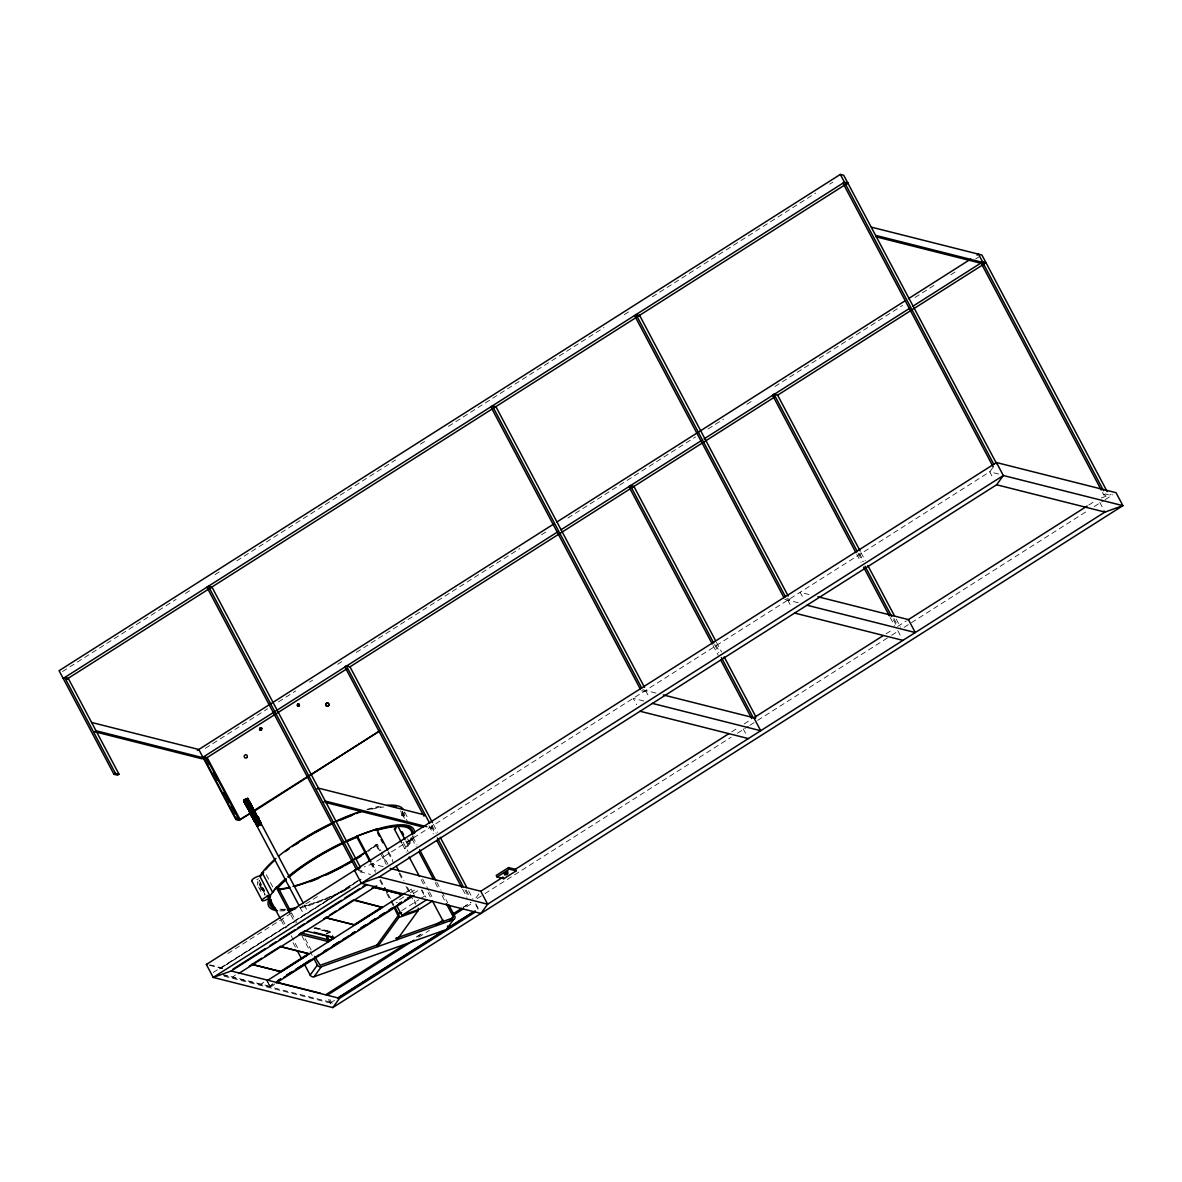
<?xml version="1.0" encoding="UTF-8"?>
<svg xmlns="http://www.w3.org/2000/svg" width="1182" height="1182" viewBox="0 0 1182 1182"><rect width="100%" height="100%" fill="white"/><g stroke="black" fill="none" stroke-linecap="round" stroke-linejoin="round"><path stroke-width="0.75" stroke-dasharray="5 3.75" d="M269.791 986.261L223.235 974.648M265.137 894.626L257.912 881.004L258.341 878.684M413.582 838.348L412.06 838.895L404.85 848.853L406.372 848.307L413.582 838.348L417.01 844.834M475.991 897.877L478.873 893.902M992.644 467.85L989.762 471.81L372.493 863.939L364.322 866.864M316.052 927.87L314.914 928.83M62.483 671.553L176.088 599.377M185.426 593.453L191.647 589.493M214.991 574.659L221.211 570.714M236.784 560.829L395.512 459.99M420.408 444.166L426.643 440.221M448.421 426.377L604.046 327.517M624.273 314.663L630.508 310.703M652.287 296.874L815.698 193.065M829.705 184.17L832.808 182.191M205.358 748.324L267.605 708.772M278.494 701.857L295.618 690.982M309.625 682.088L312.728 680.108M337.624 664.299L343.859 660.339M356.299 652.434L519.711 548.625M541.489 534.781L547.724 530.836M567.951 517.982L695.563 436.912M708.003 429.007L723.576 419.122M746.921 404.288L753.141 400.329M774.934 386.499L902.531 305.429M914.986 297.524L935.213 284.67M950.786 274.785L957.006 270.826M975.682 258.961L978.785 256.982M227.875 953.49L294.259 911.322M317.411 896.606L301.971 906.417A79.076 21.128 -27.9 0 0 349.99 887.15M360.82 871.961L362.313 871.016L358.693 870.1M646.259 690.643L644.766 691.573L641.161 690.672M788.468 600.293L789.96 599.348L786.34 598.432M430.736 828.996L432.213 828.05L428.652 827.164M213.188 972.505L358.309 880.324M360.865 879.201L219.763 968.841L361.086 879.26M235.351 974.958L232.529 977.44L235.632 975.475M326.247 933.44L330.074 931.416L332.807 935.848M326.528 933.957L330.251 932.288L314.264 928.254M263.778 982.124L260.956 984.606L264.059 982.641M406.46 892.085L411.336 889.189L406.682 892.144M399.664 899.561L404.288 896.621M410.464 892.691L415.104 889.751M413.493 893.459L419.684 889.514M274.726 983.926C271.461 988.034 266.807 986.97 272.761 983.941M270.013 986.231L272.983 984M269.703 986.364L272.85 984.399M401.85 910.539L418.871 899.724M420.423 898.734L425.062 895.793L421.989 889.987M1103.796 494.874L1105.288 493.943L1108.893 494.844L1107.416 495.79L1103.796 494.874L1102.082 491.638M731.747 731.835L737.982 727.876M744.217 723.916L750.777 719.735M886.072 633.803L892.307 629.843M897.626 626.445L906.328 620.919M1088.711 505.069L1094.946 501.109M416.389 937.09L421.043 934.12M463.048 907.451L470.82 902.501M416.98 936.794L421.605 933.854M463.27 907.377L470.997 902.487M477.188 898.542L483.423 894.582M484.989 893.592L731.17 737.199M737.405 733.239L748.309 726.309M749.876 725.32L756.111 721.36M757.662 720.37L890.105 636.241M891.671 635.251L897.906 631.291M904.127 627.332L1088.001 510.521M1094.222 506.561L1103.574 500.621M1105.14 499.631L1112.927 494.682M418.65 937.208L429.45 930.352M466.506 906.816L472.682 902.885M332.26 1003.37L331.403 1002.321L334.491 1000.371M1101.329 497.962L1111.139 494.46M405.825 841.215L407.435 844.244L408.455 843.874A80.287 21.453 -27.9 0 0 412.636 835.748M367.617 850.671A79.076 21.128 -27.9 0 0 375.817 844.761L377.546 844.628L380.767 850.685M396.221 902.324L397.315 902.605M998.642 474.056L989.762 471.81L993.19 478.296M809.02 594.516L800.14 592.271L803.568 598.757M784.863 599.377L798.441 602.805M642.639 689.727L656.232 693.154M643.88 701L633.227 698.311L636.655 704.782M383.145 866.628L372.493 863.939L375.92 870.425M359.86 871.71L370.572 874.414M315.86 927.84L330.074 931.416M314.767 927.929L330.753 931.963M313.924 927.973L329.911 932.007M209.894 964.837L222.29 967.955M209.347 965.251L223.457 968.812M223.501 975.165L332.334 1002.617M224.107 976.214L332.763 1003.621M1099.777 502.365L1104.919 512.072M860.969 552.585L865.268 560.696M896.207 619.117L900.507 627.228M859.491 553.516L863.791 561.642M893.858 618.437L897.301 624.923M858.221 553.294L862.52 561.406M893.459 619.826L896.03 624.702M897.803 630.671L901.231 637.142M856.743 554.24L861.043 562.351M890.253 617.521L894.552 625.633M787.788 600.116L791.231 606.588M716.41 642.24L721.567 651.976M715.79 644.811L719.232 651.297M714.519 644.574L718.819 652.7M713.042 645.52L718.198 655.256M743.242 728.866L746.669 735.337M645.579 690.465L649.007 696.937M475.799 903.757L479.227 910.229M433.321 824.253L437.621 832.364M468.56 890.785L472.859 898.896M475.755 904.806L478.06 909.15A3.044 0.827 57.6 0 1 478.607 910.421M431.844 825.184L436.143 833.295M466.21 890.105L469.653 896.591M431.43 826.587L434.873 833.074M464.954 889.869L468.382 896.37M429.022 825.76L433.395 834.019M462.605 889.189L466.905 897.301M404.761 812.27L408.765 819.85M402.353 811.62L407.155 820.707M404.48 818.254L400.476 810.689A79.076 21.128 -27.9 0 1 401.141 816.54M436.719 882.067L441.004 890.149M441.861 891.775L447.86 903.107M412.06 838.895L416.345 846.992M435.198 882.614L438.625 889.086M442.053 895.557L445.481 902.029M407.568 838.792L409.977 843.327A82.119 21.941 -27.9 0 0 414.261 835.009M406.844 840.845L408.455 843.874M403.165 842.264L408.085 851.557M422.654 879.068L428.652 890.401M429.509 892.026L432.937 898.497M402.441 844.317L406.564 852.089M421.132 879.615L423.703 884.476M427.987 892.573L431.415 899.044M421.442 890.046L424.87 896.532M411.114 889.13L414.084 894.36M388.568 851.69L392.852 859.772M399.708 872.73L403.993 880.826M407.421 887.298L409.991 892.159M414.276 900.241L415.99 903.491M388.006 852.473L393.148 862.18M399.147 873.513L402.574 879.984M406.002 886.47L409.43 892.942M410.287 894.552L415.429 904.274M381.564 852.192L387.977 864.308M379.718 850.759L376.511 844.702A80.287 21.453 -27.9 0 1 368.178 850.715M382.924 856.817L386.942 864.382M375.817 844.761L379.836 852.325M380.634 853.832L386.248 864.441M371.813 863.436L375.241 869.908M380.382 879.63L383.81 886.101M388.095 894.198L390.666 899.059M391.523 900.669L394.094 905.53M370.38 862.609L375.521 872.316M379.806 880.413L383.234 886.884M386.662 893.37L390.104 899.842M390.961 901.452L393.532 906.313M304.217 904.895L308.487 912.947M299.933 907.2L304.202 915.252M291.466 912.74L296.608 922.448M305.178 938.641L311.176 949.973M290.802 914.898L295.086 922.994M301.942 935.952L312.225 955.366M266.349 874.798L272.761 886.914M329.867 999.425L331.403 1002.321M328.507 999.484L331.078 1004.345M282.542 919.463L286.827 927.56M291.112 935.642L297.982 948.599M281.02 920.01L285.305 928.092M293.018 942.66L296.446 949.146M259.154 880.191L264.768 890.8M262.079 887.15L266.083 894.73M260.203 886.219L265.019 895.306M258.607 887.076L261 891.627M267.147 980.779L269.88 985.965M266.91 980.735L269.659 985.906M350.123 887.46A80.287 21.453 -27.9 0 1 299.74 907.466M286.044 909.785A80.287 21.453 -27.9 0 1 278.952 909.756M345.528 890.356A82.119 21.941 -27.9 0 1 300.361 907.968M284.788 910.746A82.119 21.941 -27.9 0 1 279.188 910.834M402.175 811.354A80.287 21.453 -27.9 0 1 402.22 816.053M262.36 888.243A80.287 21.453 -27.9 0 1 259.538 880.265M367.75 809.773A80.287 21.453 -27.9 0 1 381.402 806.759M404.126 811.975A82.119 21.941 -27.9 0 1 402.959 817.87M377.546 844.628A82.119 21.941 -27.9 0 1 367.528 851.794M264.207 890.519A82.119 21.941 -27.9 0 1 257.912 881.004M366.922 809.389A82.119 21.941 -27.9 0 1 379.023 806.419M257.868 879.024A4.861 1.3 -27.9 0 1 256.775 879.659M411.114 837.669A79.076 21.128 -27.9 0 1 407.435 844.244M284.98 909.268A79.076 21.128 -27.9 0 1 279.898 909.121M261.281 885.643A79.076 21.128 -27.9 0 1 260.35 883.013M371.813 809.153A79.076 21.128 -27.9 0 1 383.81 806.996M425.904 897.123A3.044 0.827 57.6 0 1 425.062 895.793"/><path stroke-width="1.5" d="M303.36 903.284L261.577 824.371L259.641 824.785L246.417 799.815L248.353 799.948L248.176 798.988L246.61 799.076L248.176 798.988M249.993 803.051L245.102 803.657L245.324 802.105L248.338 799.505L243.965 800.244L247.91 798.471L244.393 801.677L243.728 800.908L245.413 801.16M244.822 802.992C245.206 799.933 249.52 799.608 248.072 798.988M259.301 824.164C262.537 824.977 261.769 823.795 258.193 825.509C253.642 825.376 262.98 822.214 259.331 820.736C251.131 821.047 260.72 831.345 258.134 823.145C255.09 816.186 245.147 801.396 247.673 800.539M248.501 800.849C244.866 793.58 251.988 805.09 249.432 805.503M248.737 802.002C245.398 796.949 255.105 806.213 249.299 807.602C245.014 813.216 258.474 808.089 251.796 809.833M248.767 802.608C249.432 800.805 249.446 801.278 246.137 802.711C243.477 806.331 250.85 799.52 249.358 803.169C244.024 804.44 247.851 811.399 252.017 807.853C255.534 809.227 247.156 811.31 251.352 815.24C250.673 820.544 258.341 812.064 255.194 816.393M249.284 803.036C249.83 800.244 242.901 805.873 247.407 806.39M249.683 803.272C249.875 803.76 250.052 802.933 249.047 803.125M250.008 803.258L246.388 805.858L247.599 807.469M250.451 809.803L252.889 808.015L251.205 807.587L252.061 806.316L250.658 805.784L251.057 804.617L247.777 806.198L250.687 803.716L248.604 803.952M249.904 803.612L250.687 803.878L249.609 805.696M252.46 808.518C251.278 805.828 250.495 802.696 249.875 804.691M248.708 810.453C255.489 804.484 250.185 806.863 250.318 805.134M253.702 816.836C251.072 815.89 250.569 812.847 249.638 810.261C245.93 808.429 255.12 807.853 251.219 806.08M250.806 808.104L252.032 806.39L249.978 806.538M252.726 808.325C252.061 806.316 247.895 814.073 249.136 810.025M251.515 810.645L253.436 809.049L252.726 807.794M251.618 809.655L253.022 808.961L252.372 808.281M249.712 810.394C256.612 804.011 250.348 813.792 250.259 811.428C249.092 811.812 247.082 804.853 247.88 808.902M253.48 815.698L255.342 814.132L251.929 816.393L252.726 817.841L254.751 817.693L250.451 809.995L252.076 809.064L253.982 810.084L252.992 808.857M255.327 818.993L253.879 820.086L257.513 816.599L254.529 817.708L258.341 824.696L257.587 826.514L251.131 814.9L253.273 812.758L255.209 812.906L253.199 809.833M250.318 813.497C257.44 814.531 252.593 808.104 253.672 811.325M257.115 817.323C256.849 814.088 250.082 818.89 254.455 820.426C254.396 820.692 256.036 824.844 259.154 819.717C257.188 817.826 252.254 808.651 255.046 811.945M253.82 813.792C256.73 812.788 253.702 809.788 252.239 809.522M254.529 813.497C251.057 814.767 249.963 815.314 254.795 818.904M251.899 814.546C250.244 818.55 256.79 816.496 256.243 814.915C252.608 813.157 257.469 811.62 254.307 814.561M256.568 816.289C257.026 812.492 251.205 819.88 252.992 816.038C251.072 818.18 258.976 813.408 254.839 812.935M253.953 816.407C250.348 821.667 261.517 817.619 256.42 815.92M254.603 820.751L255.194 822.495L256.893 820.796L259.73 820.81L255.903 814.841M256.154 821.8C252.697 820.057 261.68 818.136 256.139 815.979M257.38 820.53C263.158 811.413 249.875 825.701 256.154 820.559M257.011 818.387C260.616 819.436 254.027 816.939 254.425 821.121M256.553 818.978C260.262 819.2 257.765 821.091 257.587 818.121M259.479 821.579L259.434 820.234L258.267 820.16M259.375 824.282C252.342 827.533 262.847 816.984 259.981 823.233M260.528 824.268C263.468 820.958 251.603 822.332 258.37 825.642M257.809 826.292C254.854 826.558 262.67 820.53 260.468 825.066M258.489 818.668C258.267 821.121 260.055 820.766 260.779 824.031C261.872 825.908 260.661 824.046 260.705 823.337M261.059 824.548L261.222 825.066M257.528 826.248L260.956 823.337M244.039 801.647C246.787 800.539 241.438 801.426 246.27 798.751M246.61 799.076L247.614 798.411M246.861 799.224L248.294 799.889M247.718 800.849L249.446 802.017L248.811 801.544M248.235 803.095C250.924 800.894 244.526 801.189 245.383 804.026M248.796 803.213L250.141 802.829L249.018 802.667M252.061 806.464L250.968 805.149L246.787 806.818L250.082 803.464M250.451 806.331L251.249 806.035M250.702 806.479L251.485 807.173L250.953 805.843M251.781 807.395L252.106 807.764M252.638 810.468L253.155 808.532L252.194 807.203M252.889 810.63L253.687 811.029L250.806 812.462M253.642 819.776L254.366 818.254L253.539 817.072M251.515 814.93C250.894 814.191 258.104 811.931 254.618 815.122M251.869 816.215L254.544 813.733L256.716 815.27M253.879 820.086L254.78 817.959L253.096 818.742M255.445 815.787C254.012 813.6 257.321 813.053 254.366 814.826M256.435 816.201C254.854 817.087 259.641 817.575 256.627 817.043M255.785 823.071L255.179 820.175L256.775 819.229M256.908 817.56L256.671 816.659M256.76 818.239L256.494 817.427L254.839 818.284M257.587 818.712L257.927 820.441M259.434 822.199C258.016 820.278 253.908 827.799 259.094 823.765C260.794 822.229 259.612 821.357 258.755 823.115M259.508 823.115L260.838 823.041L259.479 823.056M260.69 824.312L261.178 824.371M259.73 728.718L260.01 729.885M245.206 800.775C243.507 802.741 247.053 802.386 244.955 799.416M245.029 801.396L244.009 801.573M247.747 798.943C242.96 799.372 244.039 804.41 246.905 800.569M245.339 803.317C249.107 804.75 241.822 802.09 245.309 801.16M247.171 801.086C242.886 802.135 247.201 806.08 245.679 803.376M247.939 800.14L247.378 798.825M248.397 801.499C248.102 798.5 250.421 804.839 249.712 802.105M249.225 803.066L248.737 802.548M252.002 816.659L252.785 815.284L251.175 815.107L248.855 810.527L250.392 809.67L246.004 801.381M249.875 811.044L248.885 810.586M250.584 813.866L250.244 812.093L252.933 810.689M253.436 809.049L249.875 811.827L249.121 811.044M253.613 811.354L252.032 807.631L252.845 807.956M254.027 818.55C252.431 817.767 255.519 816.703 253.642 816.703M253.524 817.456L252.726 817.841M254.706 814.191L254.751 813.039M254.884 821.918C256.775 821.387 251.249 818.845 255.8 817.545M254.972 819.422L253.421 818.476M259.434 820.234C255.46 816.437 254.721 824.371 253.805 818.831M255.371 815.284L256.996 815.787L255.386 815.654M258.326 818.313L257.248 818.062L258.459 818.609M258.415 821.047C254.352 821.904 256.479 826.366 256.967 822.111M257.513 823.145L257.041 824.578L255.829 823.913M257.957 818.077C257.1 819.2 259.966 821.313 258.858 820.411M258.828 821.194L258.104 818.978M257.115 826.129L257.912 825.745M259.449 821.904L260.232 822.997M243.994 800.317C246.033 799.505 242.679 802.194 245.871 803.139M246.314 802.164L247.777 801.278M246.624 802.548L248.043 801.795M247.673 804.75L245.959 805.267L246.477 803.361M246.949 804.647L246.743 806.612L249.417 804.381M248.22 805.784C245.886 808.06 247.91 804.351 246.846 806.124M249.565 808.119C246.772 810.911 247.718 804.765 250.732 805.164M247.57 808.163L250.658 805.784M250.732 806.538L248.604 807.749L249.018 807.084M247.053 807.336L248.117 808.562L252.327 806.981M249.151 808.784L249.904 808.769M251.278 810.187L250.732 810.32M252.387 810.941L249.978 812.655L251.278 813.704M253.953 811.99L250.318 813.349L251.559 811.871M251.411 814.295L252.106 813.113M252.933 814.472L252.712 815.152M253.48 815.506L253.982 815.314M253.746 816.023L254.854 815.595M254.81 818.225C252.697 820.411 254.1 816.57 252.15 816.732M255.947 820.16L254.706 821.638M256.45 821.327C256.804 821.682 255.179 823.086 254.366 820.943M256.893 823.041L258.001 821.697M257.321 822.761L257.38 823.957M257.558 823.396C256.494 825.952 256.479 823.278 256.391 824.947M258.134 824.312L257.513 825.642L256.76 824.962M258.415 824.829L257.144 826.233L257.868 825.804M244.718 802.105L244.526 800.746M245.546 801.987L245.088 802.859L244.231 801.78M245.93 805.06C247.466 803.524 243.595 803.73 245.856 802.194M247.688 805.799L246.048 804.779L249.55 803.184M246.24 805.784C246.964 806.774 248.294 807.336 246.698 806.434M247.023 807.129L246.846 805.503M247.127 806.641L247.481 807.927L248.944 808.03M247.57 808.311C250.052 809.404 246.329 807.734 248.737 806.567M248.604 807.749C247.836 810.202 249.18 808.577 247.511 808M248.663 809.123L248.929 810.113L243.847 800.465M249.52 812.004L249.919 810.778M249.313 810.231L249.801 812.522M251.278 811.354L249.771 812.315L250.185 811.295M249.949 812.595L251.086 814.191L250.51 812.61M251.278 814.605L254.514 812.581M253.199 816.998C251.692 814.826 258.518 814.575 254.78 812.802M252.475 817.427L253.362 816.186M253.509 819.333L253.022 818.461M254.086 819.348C254.632 821.52 253.524 819.673 254.898 820.042M254.189 820.81L254.558 819.407M255.445 821.948L256.819 823.677M255.253 822.82L255.371 822.391M256.08 824.223L255.342 822.111M256.775 823.736L257.011 823.411M257.1 825.051L258.385 826.011M246.816 802.933L245.753 803.42L246.196 805.577M248.737 800.037L249.313 801.278M247.747 806.124L246.743 806.759M250.111 803.996L250.924 804.321L249.875 804.927M248.663 809.596L247.939 808.119M254.396 811.546C252.401 809.596 249.505 814.974 249.417 810.542M251.205 806.656L252.15 807.129M251.544 815.122L252.047 816.112M252.165 810.689L254.219 810.394L253.687 811.473M252.194 816.274L252.387 815.447M253.967 817.649C253.554 817.501 252.121 820.308 256.701 816.437M255.356 813.807C257.233 817.294 256.272 813.467 254.263 813.216M256.45 814.753L254.558 814.102L252.726 816.097M254.573 819.924L254.795 821.062M255.223 822.598L254.263 820.116M258.991 820.175L260.01 821.49L258.947 822.391M244.275 801.943L245.324 802.105M246.683 803.76L245.693 804.75L246.078 803.538M247.703 806.449C246.417 806.523 246.033 804.336 246.61 804.381M249.594 811.31L248.516 809.448M255.061 821.815L256.11 821.372M256.243 822.184L255.608 822.849M257.1 824.194L255.8 823.706L256.228 822.702M256.435 824.401L257.203 825.125M256.893 825.775L256.996 824.667M245.383 804.174L246.151 805.4L245.738 803.967M248.9 801.189L248.338 800.051M246.831 806.05L247.762 806.582M250.185 804.129L250.466 806.021L248.811 806.892M250.673 813.305L251.086 814.723L252.106 812.906M253.465 810.941L252.741 808.444M251.234 814.413L251.766 812.27M254.233 811.768L255.312 812.61M255.475 812.98L255.563 814.191M254.071 818.491L252.963 818.284L253.805 817.22M256.671 816.26L256.863 816.201M257.765 818.343L256.967 816.954M260.158 822.421L259.877 821.904M260.69 824.061L260.409 822.303M247.806 798.914L246.861 800.51M243.847 800.642L244.556 799.741M248.057 807.291L248.545 806.183M252.889 809.138L253.125 810.438M250.968 813.275L252.653 811.458M252.579 813.822L252.505 814.767M254.278 818.239L253.908 818.919L256.228 816.91M255.8 820.973L254.928 821.446M243.906 800.554L243.965 801.366M249.402 801.514L249.328 802.415M250.658 805.622L251.234 804.75L250.362 804.75M249.904 812.004L251.16 813.733M247.644 800.48L248.294 799.978M247.688 799.298L247.792 798.471L248.19 799.15M250.111 804.587L250.51 803.583M251.101 805.326L250.82 804.809M244.216 800.037L244.704 800.938M249.698 809.448L249.018 810.409M249.166 811.103L249.638 810.601M254.573 817.575L253.672 818.387L254.455 818.254M259.863 822.495L260.69 822.82M250.008 812.758L249.491 811.945M379.865 730.919L253.716 810.704L254.071 811.561M255.77 823.647L255.667 822.894M475.001 910.672L475.297 912.046L339.5 998.317L332.792 1007.581L213.218 977.425L206.362 964.468L996.47 462.546L1116.044 492.702L1122.9 505.66L332.792 1007.581M259.626 728.363L260.542 727.846M298.913 705.95L298.928 704.236M300.73 933.086L300.184 934.46L328.611 941.64L329.157 940.266L326.986 936.085M247.659 807.823L248.323 806.863M253.096 809.168L252.579 810.172M275.938 858.383A82.119 21.941 -27.9 0 0 262.197 872.671L259.774 876.039L269.821 895.705A4.861 1.3 -27.9 0 0 264.014 898.231A4.861 1.3 -27.9 0 0 262.7 900.787A4.861 1.3 -27.9 0 0 268.284 898.704L270.013 897.389M261.03 875.862L263.734 872.139M280.164 918.384L269.023 897.345L276.233 887.387L277.755 886.84L290.609 911.115M387.711 850.065L376.57 829.025L357.245 835.925L356.668 836.708L369.523 860.984M376.009 829.808L376.57 829.025M401.644 842.796L394.419 829.173L397.122 825.435M448.717 904.732L454.715 916.05A3.044 2.571 35.9 0 1 453.548 919.552L446.338 929.51L314.072 976.731A3.044 2.571 35.9 0 1 310.157 975.047L317.367 965.088L313.939 958.602M314.072 976.731L321.282 966.773L453.548 919.552M418.265 908.19A3.044 1.404 70.4 0 1 418.132 910.628L398.807 917.528L377.752 946.605L376.925 945.053L398.053 915.799L394.389 907.939M418.132 910.628L397.078 939.705L396.265 938.153M450.106 920.867L453.194 916.597L446.338 903.654M359.417 868.607L354.511 870.366L361.367 883.309L379.348 876.896L996.618 484.768L1003.326 475.504L996.47 462.546M245.797 803.006L245.413 804.233M249.638 810.261L249.579 811.221M507.832 871.636L506.694 872.597M252.978 808.695L253.288 809.345M248.338 807.808L249.092 807.217M248.575 807.69L247.806 807.986M260.262 727.979L259.493 729.294L260.794 730.225M297.805 704.132L297.761 706.23M328.33 941.123L326.498 936.395M244.482 799.978L246.403 798.692M244.999 800.953L246.033 800.288M248.013 806.641L249.047 805.991M248.87 808.266L249.904 807.602M249.698 809.818L251.84 808.621M251.308 812.861L253.967 811.546M254.884 819.599L257.528 818.284M257.868 820.013L255.74 821.224L258.356 819.835M257.351 824.253L258.828 823.248M257.055 819.525L257.277 818.904M257.44 819.362L255.947 820.352L257.587 819.495M996.618 463.699L843.712 175.276L840.328 174.419L59.1 670.696L113.96 774.299L117.565 775.2L119.042 774.269L68.305 678.438L64.7 677.522L115.437 773.353L119.042 774.269M63.207 678.468L844.436 182.191L848.041 183.092L846.563 184.037M66.591 679.325L847.819 183.047M66.827 679.369L68.305 678.438M210.529 588.089L212.006 587.144L360.584 867.751M638.177 316.421L639.654 315.476L788.231 596.083M113.96 774.299L115.437 773.353M197.305 750.437L553.678 524.04M556.781 522.075L905.382 300.627M908.485 298.647L970.732 259.094M977.041 255.105L978.519 254.16L982.907 262.448L981.429 263.394L876.054 236.814M432.464 822.628L349.975 666.825L346.37 665.924L344.893 666.855L423.082 814.546M715.553 640.629L633.921 486.452L630.316 485.536L628.839 486.482L712.185 643.894M860.112 550.96L777.623 395.157L774.018 394.256L772.54 395.202L855.886 552.615M777.49 395.261L986.024 262.788L982.405 261.872L980.927 262.818L1101.225 490.013M557.786 531.811L201.413 758.209L204.796 759.066M560.903 529.832L700.956 440.871M704.073 438.891L909.49 308.399M912.607 306.419L982.641 261.931M206.348 758.076L346.947 668.761M349.532 667.121L774.373 397.226M91.62 722.468L198.783 749.491L235.809 819.422L239.532 819.806M235.809 819.422L239.355 820.057L251.086 812.98M254.499 811.059L379.629 730.86M239.813 819.673L251.042 812.743M316.939 789.074L318.431 788.128L425.357 815.107L423.88 816.053M323.794 802.031L325.286 801.086L426.865 826.706M232.81 969.255L265.374 948.57M270.028 945.615L276.219 941.67M279.321 939.705L294.835 929.865M297.923 927.885L304.129 923.955M307.231 921.975L341.347 900.315M344.45 898.335L359.949 888.495M363.051 886.515L366.154 884.55M361.367 883.309L480.941 913.464L487.634 904.2L1104.919 512.072L1122.9 505.66L1003.326 475.504L213.218 977.425L231.199 970.998L367.011 884.742M249.313 966.093L261.71 958.203M264.812 956.238L280.326 946.383M298.928 934.578L305.133 930.633M323.735 918.813L326.838 916.848M329.941 914.868L336.146 910.938M339.234 908.958L353.196 900.093M371.798 888.273L374.901 886.308M238.601 973.584L376.718 885.835M279.292 972.269L308.753 953.564M327.355 941.744L333.56 937.799M353.714 924.989L381.623 907.274M400.225 895.454L403.328 893.474M280.873 971.87L307.231 955.115M328.936 941.33L333.59 938.375M355.294 924.59L381.653 907.835M267.029 980.75L405.145 893.016M277.415 980.986L280.518 979.021M286.709 975.076L291.363 972.121M296.017 969.166L300.671 966.211M305.325 963.256L309.965 960.301M323.927 951.436L327.03 949.471M333.221 945.526L339.426 941.581M351.837 933.706L354.94 931.741M361.131 927.796L365.785 924.841M370.439 921.886L375.093 918.931M379.747 915.976L384.386 913.021M389.041 910.066L392.143 908.101M398.349 904.156L401.452 902.191M407.657 898.246L410.745 896.281M277.637 981.045L280.74 979.065M286.945 975.135L291.585 972.18M296.239 969.225L310.201 960.36M314.84 957.405L319.495 954.45M324.149 951.495L328.803 948.54M333.457 945.585L339.662 941.64M342.75 939.675L348.956 935.73M352.059 933.765L355.161 931.785M361.367 927.855L366.006 924.9M370.66 921.945L375.315 918.99M379.969 916.035L384.623 913.08M389.277 910.125L393.916 907.17M398.57 904.215L401.673 902.25M407.879 898.305L410.981 896.34M277.46 981.444L280.562 979.479M283.665 977.499L316.215 956.814M320.869 953.859L327.074 949.929M330.177 947.949L345.676 938.109M348.779 936.144L354.984 932.199M358.087 930.234L392.188 908.559M395.29 906.594L401.496 902.649M404.599 900.684L410.804 896.739M276.189 982.951L414.173 895.291M396.753 905.737L401.895 915.444L426.584 899.768M401.895 915.444L419.876 909.032L432.228 901.186M508.585 867.588L496.233 875.434L497.061 876.985L503.827 878.699L516.179 870.853L515.352 869.302L508.585 867.588L509.412 869.139L516.179 870.853M497.061 876.985L509.412 869.139M390.252 868.415L480.778 891.258L502.601 877.399M515.071 869.464L728.629 733.815M753.569 717.962L882.954 635.783M907.894 619.929L1087.144 506.059M404.643 944.64L325.937 994.638L327.562 995.081L414.01 940.148M435.493 925.033L443.22 920.128M452.47 914.247L461.734 908.367M452.617 915.636L463.418 908.766M442.762 931.239L337.875 997.874L339.5 998.317L231.199 970.998M447.387 928.298L473.613 911.647M337.579 998.406L441.019 932.701M447.195 928.771L473.435 912.105M246.27 800.716L247.23 800.244M247.673 803.391L248.264 803.169M244.97 799.638L246.61 801.381M245.25 800.155L246.89 799.298M246.61 802.741L248.264 801.884M247.437 804.307L249.86 803.775M247.954 805.267L249.638 804.469M247.984 805.341L249.092 804.72M249.092 807.409L250.185 806.789M249.328 807.867L251.012 807.055M249.638 808.444L250.599 807.705M251.825 812.595L252.933 811.975M252.653 814.147L254.307 813.275M254.027 816.732L254.987 815.994M255.667 818.476L256.775 817.944M257.041 822.436L258.149 821.815M260.158 822.303L257.026 824.061M206.717 757.795L202.89 757.263M248.22 804.425L248.781 804.129M249.919 806.272L250.244 805.947M252.608 812.714L253.17 812.418M254.529 816.348L255.667 815.861M254.81 816.865L255.371 816.57M256.996 821.002L258.149 820.53M259.242 823.884L258.134 824.504L259.789 823.632M259.523 824.401L258.252 825.597M506.162 872.907L504.123 873.631M298.071 703.999L296.992 705.137L298.041 706.348M298.396 706.275L299.474 705.137L298.425 703.94M298.898 706.201L298.1 706.319M260.867 730.121L261.695 728.614M247.23 801.366L248.19 801.115M252.992 812.241L254.293 811.901M257.927 821.564L259.168 821.845M246.624 800.051L247.659 799.623M256.184 818.121L257.262 817.752M257.558 820.707L258.341 820.131M258.104 821.741L258.961 822.081L257.779 822.465M254.898 814.753L255.637 814.324M253.997 812.699L254.943 812.462M394.419 829.173L395.955 828.626M269.023 897.345L270.545 896.798M398.807 917.528A3.044 1.404 70.4 0 0 398.378 913.627L401.599 912.474M378.861 944.359L320.174 965.266L314.604 956.445M396.044 938.227L452.721 918L453.194 916.597M206.628 757.632L203.393 756.953L236.297 819.111M206.362 964.468L207.559 964.29M245.457 801.603L244.541 801.824M248.781 807.882L249.033 808.325M251.648 815.225L252.593 815.063M255.12 820.958L255.903 820.973M248.028 808.961L248.22 808.71M250.185 811.635L249.432 811.62M249.018 801.928L249.83 802.253M246.122 803.479L245.014 803.272M244.467 802.238L245.59 802.622L245.132 803.716M256.213 815.536L256.967 815.565M253.051 817.885L254.189 817.737M258.134 819.156L259.434 820.382M252.653 816.289L252.874 817.442M254.765 811.428L253.997 811.221M238.734 820.16L237.05 816.984M253.716 812.182L252.342 812.197M298.145 703.896L298.928 704.103M260.616 727.743L261.636 728.142M305.252 930.84L334.536 937.873L332.999 937.459M333.826 937.415L313.954 932.214M246.595 805.814L247.393 806.612M871.356 227.136L981.902 255.017L1107.179 491.609M875.744 235.41L982.907 262.448M639.654 315.476L636.049 314.575L785.483 596.807M996.618 484.768L1104.919 512.072M817.9 596.747L908.426 619.59L915.282 632.547L806.996 605.228M794.659 613.074L902.945 640.378M663.324 694.942L755.593 718.213M212.006 587.144L208.401 586.242L358.693 870.1M652.434 703.408L760.72 730.727L753.865 717.784M640.083 711.254L748.383 738.573M325.582 802.475L423.599 827.193M379.348 876.896L487.634 904.2L480.778 891.258M355.516 900.196L382.436 907.436L354.009 900.27M302.4 933.248L329.054 939.971M276.396 982.168L320.573 993.279M253.48 817.516L252.608 816.998M260.897 727.772L261.798 728.378M260.01 730.018L261.606 729.841L261.577 728.319M255.563 813.822L255.608 814.649M982.405 261.872L1103.56 490.693M840.328 174.419L993.87 464.423M842.958 183.136L993.249 466.993M867.854 565.557L894.478 615.866M774.018 394.256L857.364 551.669M865.091 566.281L891.73 616.59M863.614 567.212L889.396 615.896M634.557 315.505L784.006 597.752M724.152 656.852L755.933 716.898M630.316 485.536L713.662 642.964M721.404 657.561L753.185 717.607M720.769 660.132L751.708 718.553M644.53 687.377L495.952 406.771L492.347 405.854L641.782 688.101M490.855 406.8L640.304 689.032M503 877.133L503.827 878.699M440.206 837.225L466.846 887.534M346.37 665.924L429.716 823.337M437.458 837.935L463.226 886.633M436.823 840.505L461.748 887.564M419.58 849.681L435.863 880.442M418.916 851.853L433.484 879.364M402.043 831.759L403.638 834.788M397.817 826.07L405.027 839.693M409.135 856.95L419.418 876.379M432.272 900.654L443.413 921.709M396.28 866.258L398.851 871.104M377.723 833.044L379.437 836.28M381.151 839.516L382.865 842.751M357.245 835.925L370.956 861.826M384.667 887.726L387.238 892.573M394.951 907.141L398.378 913.627M206.909 587.173L356.358 869.42M260.247 823.396L260.542 824.43M257.174 826.44L299.076 905.589M276.233 887.387L289.945 913.287M207.042 757.44L240.182 819.658M206.318 757.692L239.237 819.85M206.673 759.598L209.199 764.385M213.425 772.348L217.636 780.312M225.23 794.659L229.456 802.637M231.14 805.814L235.366 813.792M262.197 872.671L272.628 892.366A82.119 21.941 -27.9 0 1 285.098 879.157M297.303 950.756L301.587 958.853M304.158 963.714L310.157 975.047M267.162 895.335L268.772 898.364L268.344 900.684A82.119 21.941 -27.9 0 0 277.534 910.701M251.781 880.871L262.197 900.551M321.282 966.773A3.044 2.571 35.9 0 1 317.367 965.088M447.52 926.008A3.044 2.571 35.9 0 1 446.338 929.51M294.229 908.663A80.287 21.453 -27.9 0 1 289.132 909.475M276.115 909.254A80.287 21.453 -27.9 0 1 269.954 899.96L271.047 899.472A79.076 21.128 -27.9 0 0 275.332 908.057M276.928 888.317A80.287 21.453 -27.9 0 1 286.354 878.906M288.836 876.749A80.287 21.453 -27.9 0 1 358.19 836.339M376.541 829.927A80.287 21.453 -27.9 0 1 412.932 834.034M294.998 909.224A82.119 21.941 -27.9 0 1 287.95 910.421M287.654 876.955A82.119 21.941 -27.9 0 1 369.153 831.685A82.119 21.941 -27.9 0 1 414.557 833.266M252.106 881.078A4.861 1.3 -27.9 0 1 253.746 878.448A4.861 1.3 -27.9 0 1 259.405 876.025L260.01 876.054A4.861 1.3 -27.9 0 1 260.38 876.616M365.223 852.71A80.287 21.453 -27.9 0 1 356.358 858.354M351.896 861.013A80.287 21.453 -27.9 0 1 295.633 886.086M289.324 887.785A80.287 21.453 -27.9 0 1 278.716 889.795M265.507 869.834A80.287 21.453 -27.9 0 1 274.741 860.289M285.246 851.631A80.287 21.453 -27.9 0 1 289.28 848.632M292.117 846.622A80.287 21.453 -27.9 0 1 333.014 823.1M337.683 820.958A80.287 21.453 -27.9 0 1 354.319 814.147M355.915 813.571A80.287 21.453 -27.9 0 1 361.086 811.798M391.611 806.124A80.287 21.453 -27.9 0 1 396.059 806.759M361.337 855.842A82.119 21.941 -27.9 0 1 356.934 858.59M352.369 861.309A82.119 21.941 -27.9 0 1 344.597 865.697M343.046 866.539A82.119 21.941 -27.9 0 1 325.508 875.271M318.756 878.256A82.119 21.941 -27.9 0 1 310.216 881.713M278.568 856.167A82.119 21.941 -27.9 0 1 361.781 810.97M387.386 805.267A82.119 21.941 -27.9 0 1 403.151 809.242M296.712 907.687A79.076 21.128 -27.9 0 1 288.378 909.017M278.346 887.49A79.076 21.128 -27.9 0 1 286.266 879.556M288.94 877.207A79.076 21.128 -27.9 0 1 343.415 843.165M347.996 841.052A79.076 21.128 -27.9 0 1 357.939 836.826M376.009 830.503A79.076 21.128 -27.9 0 1 411.853 834.551M366.169 851.661A79.076 21.128 -27.9 0 1 293.003 886.397M289.945 887.18A79.076 21.128 -27.9 0 1 277.947 889.337M295.589 844.672A79.076 21.128 -27.9 0 1 298.544 842.707M302.947 839.885A79.076 21.128 -27.9 0 1 332.984 823.485M340.889 819.894A79.076 21.128 -27.9 0 1 352.384 815.255M223.147 793.211L224.654 794.378L223.191 793.152M504.581 874.65C508.216 876.113 510.063 869.745 504.581 874.65M96.008 730.757L94.53 731.688L201.694 758.726L203.171 757.78L96.008 730.757M401.91 894.375L373.482 887.209L401.91 894.375M354.009 924.797L325.582 917.631L354.009 924.797M308.576 953.667L280.164 946.501L308.576 953.667M280.43 971.545L252.002 964.379L280.43 971.545M246.831 757.529A1.67 1.551 -75.8 0 0 246.181 754.766A1.67 1.551 -75.8 0 0 244.246 756.849A1.67 1.551 -75.8 0 0 246.831 757.529M328.537 705.831A1.67 1.551 -75.8 0 0 327.887 703.054A1.67 1.551 -75.8 0 0 325.951 705.137A1.67 1.551 -75.8 0 0 328.537 705.831M328.315 705.772A1.67 1.551 -75.8 0 0 327.65 703.009A1.67 1.551 -75.8 0 0 325.715 705.078A1.67 1.551 -75.8 0 0 328.315 705.772"/></g></svg>
